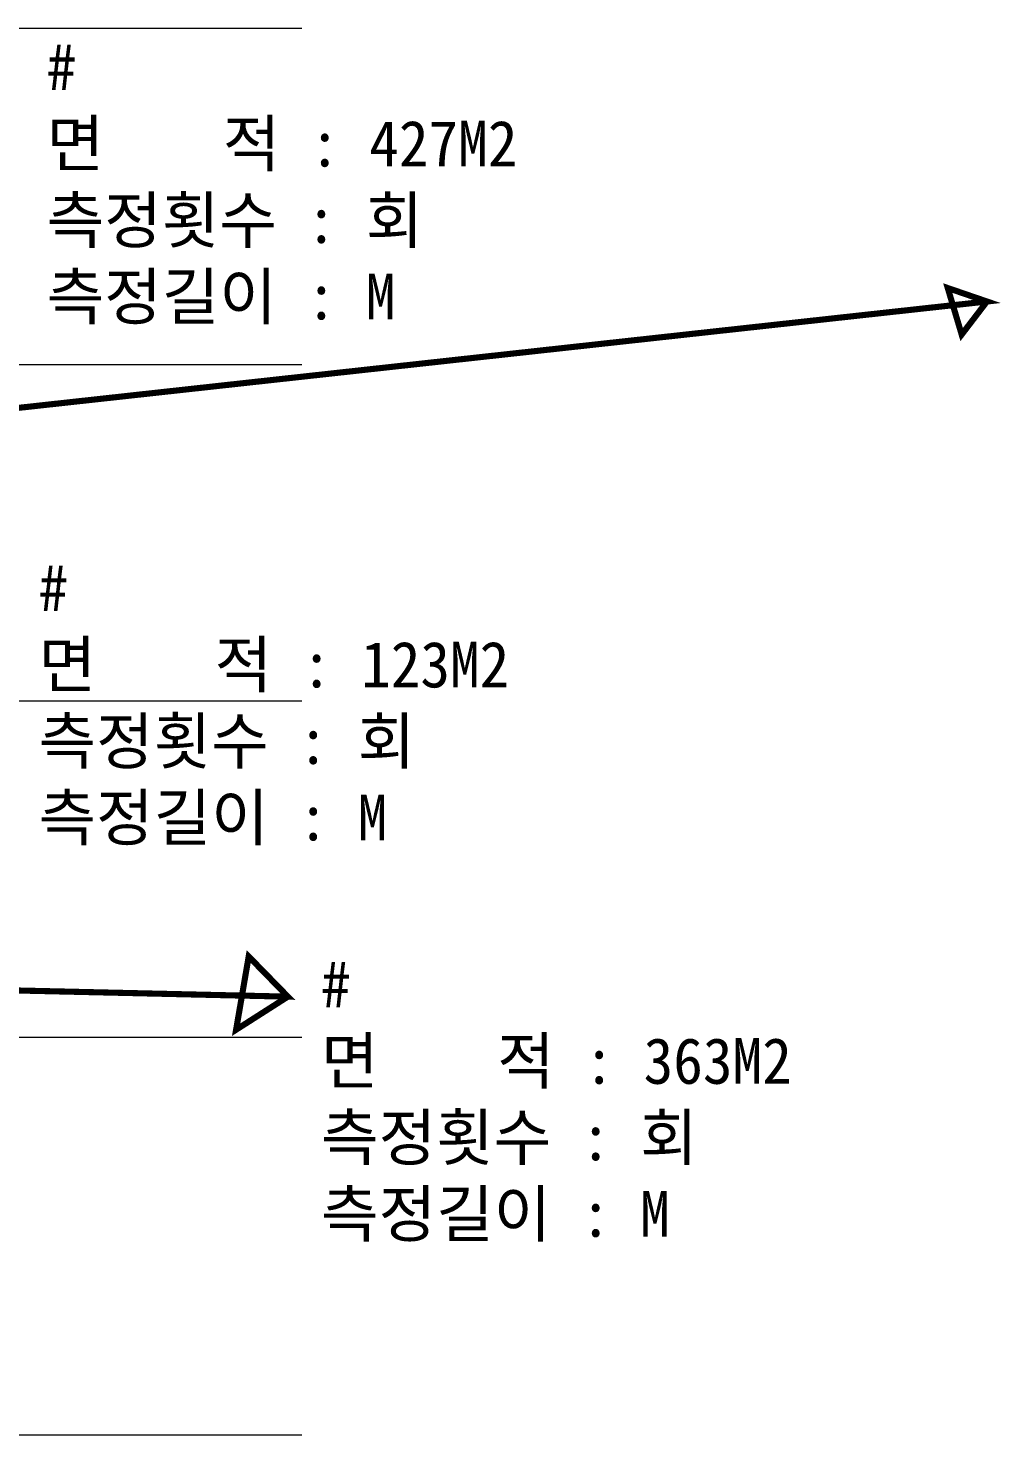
# Model space of a CAD drawing. Header units: millimetres. Extents: x 4003075 to 5615882, y 1445368 to 2591247.
# Drawn here: x 5499619 to 5531433, y 2445368 to 2491368 of the extents above; entities that cross this region are included whole.
import ezdxf

# ---------------------------------------------------------------- set-up
doc = ezdxf.new("R2010")
doc.units = ezdxf.units.MM
doc.layers.add('1.검수라인', color=3, linetype='Continuous')
doc.layers.add('A_Text', color=3, linetype='Continuous')
doc.layers.add('XR-평면도$0$A-CNTL', color=9, linetype='Continuous', lineweight=15)
doc.styles.add('돋움', font='')
doc.styles.get('돋움').set_extended_font_data('DotumChe')

# ---------------------------------------------------------------- blocks, each defined once
blk = doc.blocks.new('XR-평면도$0$중심선(210216)')
at = {"layer": 'XR-평면도$0$A-CNTL', "ltscale": 300}
for points in [[(-10000, 152000), (186000, 152000)], [(-10000, 141000), (186000, 141000)], [(-10000, 130000), (186000, 130000)], [(-10000, 119000), (186000, 119000)], [(-10000, 106000), (186000, 106000)]]:
    blk.add_lwpolyline(points, dxfattribs=at)

msp = doc.modelspace()

# ---------------------------------------------------------------- linework, layer by layer
at = {"layer": '1.검수라인', "color": 1, "const_width": 200}
for points in [[(5463024.5, 2474966.1), (5530977.9, 2482429), (5529696.3, 2482868.9), (5530151.2, 2481348.3), (5530977.9, 2482429)], [(5486336.7, 2460193.2), (5508114.7, 2459697.3), (5506833, 2461010.8), (5506421.4, 2458616.6), (5508114.7, 2459697.3)]]:
    msp.add_lwpolyline(points, dxfattribs=at)

# ---------------------------------------------------------------- block references
at = {"layer": 'XR-평면도$0$A-CNTL'}
msp.add_blockref('XR-평면도$0$중심선(210216)', (5322575, 2339367.6), dxfattribs=at)

# ---------------------------------------------------------------- texts
at = {"layer": 'A_Text', "color": 3, "char_height": 1500, "attachment_point": 1, "style": '돋움'}
for s, insert in [('#\\P면    적 : 427M2\\P측정횟수 : 회\\P측정길이 : M', (5500225.2, 2490843.6)), ('#\\P면    적 : 123M2\\P측정횟수 : 회\\P측정길이 : M', (5499959, 2473808.7)), ('#\\P면    적 : 363M2\\P측정횟수 : 회\\P측정길이 : M', (5509198.9, 2460847.7))]:
    msp.add_mtext_dynamic_manual_height_columns(s, width=21611.503, gutter_width=7500, heights=[10868.5], dxfattribs=dict(at, insert=insert))

doc.saveas('drawing.dxf')
